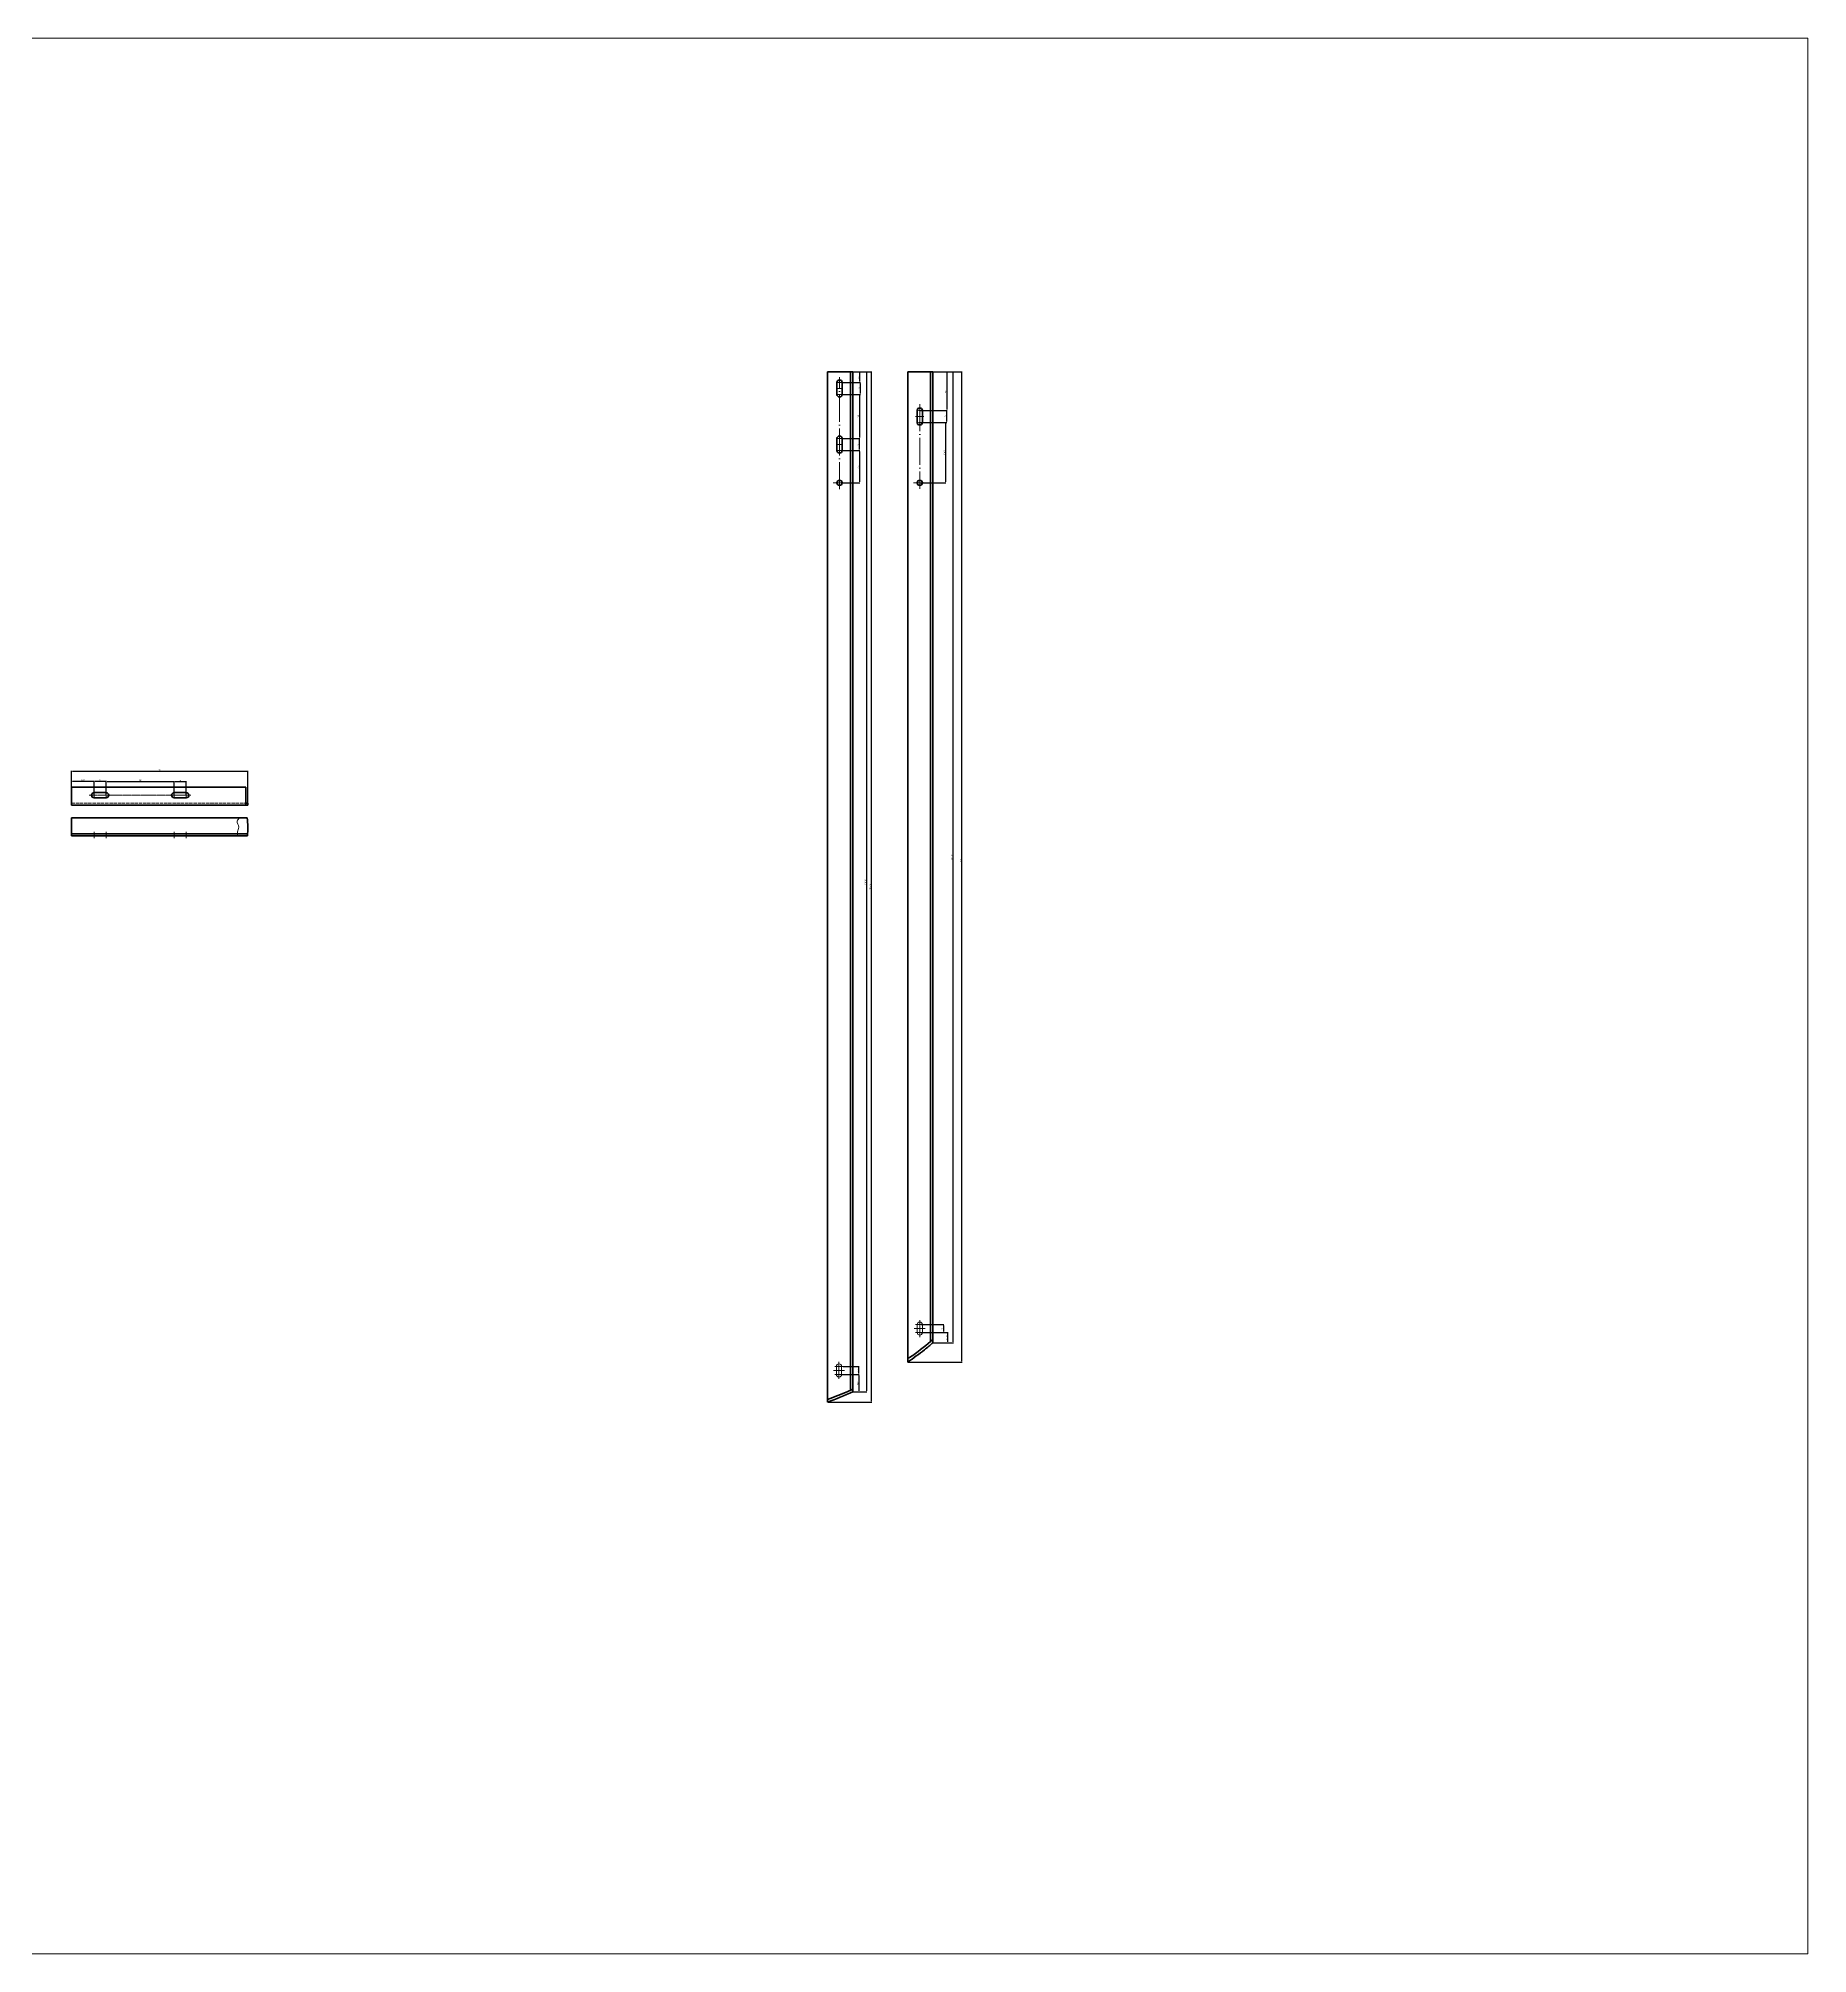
# Model space of a CAD drawing. Header units: millimetres. Extents: x 17368 to 100025, y -24769 to 12950.
# Drawn here: x 51537 to 55952, y -24769 to -19990 of the extents above; entities that cross this region are included whole.
import ezdxf

# ---------------------------------------------------------------- set-up
doc = ezdxf.new("R2010")
doc.units = ezdxf.units.MM
doc.header["$LTSCALE"] = 2.8
for name, pattern in [('ACAD_ISO04W100', [30, 24, -3, 0, -3]), ('AM_ISO02W050', [7.5, 6, -1.5]), ('AM_ISO02W050x2', [3.75, 3, -0.75]), ('CENTER', [2, 1.25, -0.25, 0.25, -0.25])]:
    doc.linetypes.add(name, pattern=pattern)
doc.layers.get('0').update_dxf_attribs({"lineweight": 50})
doc.layers.get('Defpoints').update_dxf_attribs({"lineweight": 50})
for name, color, linetype, lineweight in [('AM_3N', 6, 'AM_ISO02W050', 15), ('center', 1, 'CENTER', 15), ('red', 1, 'ACAD_ISO04W100', 15), ('细实线', 5, 'Continuous', 15)]:
    doc.layers.add(name, color=color, linetype=linetype, lineweight=lineweight)
doc.styles.add('仿宋体', font='', dxfattribs={"width": 0.7, "height": 3.5})
doc.styles.get('仿宋体').set_extended_font_data('FangSong_GB2312')
doc.dimstyles.new('ISO-25', dxfattribs={"dimtxt": 3.5, "dimasz": 2.5, "dimexe": 1.25, "dimexo": 0.625, "dimtad": 1, "dimdsep": 46, "dimtxsty": '仿宋体', "dimcen": 2.5, "dimadec": 0, "dimazin": 0, "dimtfac": 1, "dimtmove": 0, "dimatfit": 1, "dimfxl": 0, "dimarcsym": 0})

# ---------------------------------------------------------------- blocks, each defined once
blk = doc.blocks.new('A$C31080753')
at = {"layer": 'red'}
for p, q in [((-10.2, 10), (10.2, 10)), ((0, -21.2), (0, 21.2)), ((-10.2, -10), (10.2, -10))]:
    blk.add_line(p, q, dxfattribs=at)
at = {"layer": '细实线'}
for p, q in [((-6.5, 10), (-6.5, -10)), ((6.5, 10), (6.5, -10))]:
    blk.add_line(p, q, dxfattribs=at)
for centre, start, end in [((0, 10), 0, 180), ((0, -10), 180, 0)]:
    blk.add_arc(centre, 6.5, start, end, dxfattribs=at)
blk = doc.blocks.new('*D1077')
at = {"layer": 'Defpoints', "color": 0}
for p in [(53738.1, -20822.5), (53736.6, -20918.6), (53803.9, -20918.6)]:
    blk.add_point(p, dxfattribs=at)
at = {"layer": '细实线', "color": 0, "lineweight": -2}
for p, q in [((53738.7, -20822.5), (53804.7, -20822.5)), ((53803.9, -20825), (53803.9, -20916.1)), ((53737.2, -20918.6), (53804.7, -20918.6))]:
    blk.add_line(p, q, dxfattribs=at)
at = {"layer": '细实线', "color": 0}
for points in [[(53803.5, -20825), (53804.3, -20825), (53803.9, -20822.5)], [(53803.5, -20916.1), (53804.3, -20916.1), (53803.9, -20918.6)]]:
    blk.add_solid(points, dxfattribs=at)
at = {"layer": '细实线', "color": 0, "insert": (53801.4, -20870.5), "char_height": 3.5, "attachment_point": 5, "rotation": 90, "style": '仿宋体'}
blk.add_mtext('96.1', dxfattribs=at)
blk = doc.blocks.new('*D1078')
at = {"layer": 'Defpoints', "color": 0}
for p in [(53737.2, -20918.6), (53737.2, -20948.6), (53803.2, -20948.6)]:
    blk.add_point(p, dxfattribs=at)
at = {"layer": '细实线', "color": 0, "lineweight": -2}
for p, q in [((53737.8, -20918.6), (53804, -20918.6)), ((53803.2, -20921.1), (53803.2, -20946.1)), ((53737.8, -20948.6), (53804, -20948.6))]:
    blk.add_line(p, q, dxfattribs=at)
at = {"layer": '细实线', "color": 0}
for points in [[(53802.8, -20921.1), (53803.7, -20921.1), (53803.2, -20918.6)], [(53802.8, -20946.1), (53803.7, -20946.1), (53803.2, -20948.6)]]:
    blk.add_solid(points, dxfattribs=at)
at = {"layer": '细实线', "color": 0, "insert": (53800.7, -20933.6), "char_height": 3.5, "attachment_point": 5, "rotation": 90, "style": '仿宋体'}
blk.add_mtext('30', dxfattribs=at)
blk = doc.blocks.new('*D1079')
at = {"layer": 'Defpoints', "color": 0}
for p in [(53734.7, -20948.6), (53736.6, -21099.1), (53800.8, -21099.1)]:
    blk.add_point(p, dxfattribs=at)
at = {"layer": '细实线', "color": 0, "lineweight": -2}
for p, q in [((53735.3, -20948.6), (53801.6, -20948.6)), ((53800.8, -20951.1), (53800.8, -21096.6)), ((53737.2, -21099.1), (53801.6, -21099.1))]:
    blk.add_line(p, q, dxfattribs=at)
at = {"layer": '细实线', "color": 0}
for points in [[(53800.4, -20951.1), (53801.3, -20951.1), (53800.8, -20948.6)], [(53800.4, -21096.6), (53801.3, -21096.6), (53800.8, -21099.1)]]:
    blk.add_solid(points, dxfattribs=at)
at = {"layer": '细实线', "color": 0, "insert": (53798.3, -21023.8), "char_height": 3.5, "attachment_point": 5, "rotation": 90, "style": '仿宋体'}
blk.add_mtext('150.5', dxfattribs=at)
blk = doc.blocks.new('*D1080')
at = {"layer": 'Defpoints', "color": 0}
for p in [(53739.1, -23199), (53739.1, -23219), (53795.7, -23219)]:
    blk.add_point(p, dxfattribs=at)
at = {"layer": '细实线', "color": 0, "lineweight": -2}
for p, q in [((53739.8, -23199), (53796.5, -23199)), ((53739.8, -23219), (53796.5, -23219)), ((53795.7, -23201.5), (53795.7, -23216.5))]:
    blk.add_line(p, q, dxfattribs=at)
at = {"layer": '细实线', "color": 0}
for points in [[(53795.3, -23201.5), (53796.1, -23201.5), (53795.7, -23199)], [(53795.3, -23216.5), (53796.1, -23216.5), (53795.7, -23219)]]:
    blk.add_solid(points, dxfattribs=at)
at = {"layer": '细实线', "color": 0, "insert": (53793.2, -23209), "char_height": 3.5, "attachment_point": 5, "rotation": 90, "style": '仿宋体'}
blk.add_mtext('20', dxfattribs=at)
blk = doc.blocks.new('*D1081')
at = {"layer": 'Defpoints', "color": 0}
for p in [(53706.6, -20822.5), (53841.8, -20822.5), (53706.6, -23292.5)]:
    blk.add_point(p, dxfattribs=at)
at = {"layer": '细实线', "color": 0, "lineweight": -2}
for p, q in [((53707.2, -20822.5), (53842.6, -20822.5)), ((53841.8, -23290), (53841.8, -20825)), ((53707.2, -23292.5), (53842.6, -23292.5))]:
    blk.add_line(p, q, dxfattribs=at)
at = {"layer": '细实线', "color": 0}
for points in [[(53841.3, -20825), (53842.2, -20825), (53841.8, -20822.5)], [(53841.3, -23290), (53842.2, -23290), (53841.8, -23292.5)]]:
    blk.add_solid(points, dxfattribs=at)
at = {"layer": '细实线', "color": 0, "insert": (53839.2, -22042.3), "char_height": 3.5, "attachment_point": 5, "rotation": 90, "style": '仿宋体'}
blk.add_mtext('2470', dxfattribs=at)
blk = doc.blocks.new('*D1082')
at = {"layer": 'Defpoints', "color": 0}
for p in [(53763.6, -20822.5), (53819.8, -20822.5), (53769.6, -23244.3)]:
    blk.add_point(p, dxfattribs=at)
at = {"layer": '细实线', "color": 0, "lineweight": -2}
for p, q in [((53764.2, -20822.5), (53820.6, -20822.5)), ((53819.8, -23241.8), (53819.8, -20825)), ((53770.2, -23244.3), (53820.6, -23244.3))]:
    blk.add_line(p, q, dxfattribs=at)
at = {"layer": '细实线', "color": 0}
for points in [[(53819.4, -20825), (53820.2, -20825), (53819.8, -20822.5)], [(53819.4, -23241.8), (53820.2, -23241.8), (53819.8, -23244.3)]]:
    blk.add_solid(points, dxfattribs=at)
at = {"layer": '细实线', "color": 0, "insert": (53817.3, -22033.4), "char_height": 3.5, "attachment_point": 5, "rotation": 90, "style": '仿宋体'}
blk.add_mtext('2421.76', dxfattribs=at)
blk = doc.blocks.new('*D1086')
at = {"layer": 'Defpoints', "color": 0}
for p in [(53743.1, -23219), (53806.4, -23219), (53769.6, -23244.3)]:
    blk.add_point(p, dxfattribs=at)
at = {"layer": '细实线', "color": 0, "lineweight": -2}
for p, q in [((53743.7, -23219), (53807.2, -23219)), ((53806.4, -23241.8), (53806.4, -23221.5)), ((53770.2, -23244.3), (53807.2, -23244.3))]:
    blk.add_line(p, q, dxfattribs=at)
at = {"layer": '细实线', "color": 0}
for points in [[(53806, -23221.5), (53806.8, -23221.5), (53806.4, -23219)], [(53806, -23241.8), (53806.8, -23241.8), (53806.4, -23244.3)]]:
    blk.add_solid(points, dxfattribs=at)
at = {"layer": '细实线', "color": 0, "insert": (53803.8, -23231.6), "char_height": 3.5, "attachment_point": 5, "rotation": 90, "style": '仿宋体'}
blk.add_mtext('25.26', dxfattribs=at)
blk = doc.blocks.new('*D1097')
at = {"layer": 'Defpoints', "color": 0}
for p in [(53543.1, -20822.5), (53587.4, -20822.5), (53543.1, -20848.6)]:
    blk.add_point(p, dxfattribs=at)
at = {"layer": '细实线', "color": 0, "lineweight": -2}
for p, q in [((53543.7, -20822.5), (53588.2, -20822.5)), ((53587.4, -20846.1), (53587.4, -20825)), ((53543.7, -20848.6), (53588.2, -20848.6))]:
    blk.add_line(p, q, dxfattribs=at)
at = {"layer": '细实线', "color": 0}
for points in [[(53587, -20825), (53587.8, -20825), (53587.4, -20822.5)], [(53587, -20846.1), (53587.8, -20846.1), (53587.4, -20848.6)]]:
    blk.add_solid(points, dxfattribs=at)
at = {"layer": '细实线', "color": 0, "insert": (53584.9, -20835.5), "char_height": 3.5, "attachment_point": 5, "rotation": 90, "style": '仿宋体'}
blk.add_mtext('26.1', dxfattribs=at)
blk = doc.blocks.new('*D1098')
at = {"layer": 'Defpoints', "color": 0}
for p in [(53543.1, -20878.6), (53544.5, -20848.6), (53588.2, -20878.6)]:
    blk.add_point(p, dxfattribs=at)
at = {"layer": '细实线', "color": 0, "lineweight": -2}
for p, q in [((53543.7, -20878.6), (53589, -20878.6)), ((53545.1, -20848.6), (53589, -20848.6)), ((53588.2, -20851.1), (53588.2, -20876.1))]:
    blk.add_line(p, q, dxfattribs=at)
at = {"layer": '细实线', "color": 0}
for points in [[(53587.8, -20851.1), (53588.6, -20851.1), (53588.2, -20848.6)], [(53587.8, -20876.1), (53588.6, -20876.1), (53588.2, -20878.6)]]:
    blk.add_solid(points, dxfattribs=at)
at = {"layer": '细实线', "color": 0, "insert": (53585.6, -20863.6), "char_height": 3.5, "attachment_point": 5, "rotation": 90, "style": '仿宋体'}
blk.add_mtext('30', dxfattribs=at)
blk = doc.blocks.new('*D1099')
at = {"layer": 'Defpoints', "color": 0}
for p in [(53550.6, -20878.6), (53544.5, -20988.6), (53585.9, -20988.6)]:
    blk.add_point(p, dxfattribs=at)
at = {"layer": '细实线', "color": 0, "lineweight": -2}
for p, q in [((53551.2, -20878.6), (53586.7, -20878.6)), ((53585.9, -20881.1), (53585.9, -20986.1)), ((53545.1, -20988.6), (53586.7, -20988.6))]:
    blk.add_line(p, q, dxfattribs=at)
at = {"layer": '细实线', "color": 0}
for points in [[(53585.5, -20881.1), (53586.3, -20881.1), (53585.9, -20878.6)], [(53585.5, -20986.1), (53586.3, -20986.1), (53585.9, -20988.6)]]:
    blk.add_solid(points, dxfattribs=at)
at = {"layer": '细实线', "color": 0, "insert": (53583.4, -20933.6), "char_height": 3.5, "attachment_point": 5, "rotation": 90, "style": '仿宋体'}
blk.add_mtext('110', dxfattribs=at)
blk = doc.blocks.new('*D1100')
at = {"layer": 'Defpoints', "color": 0}
for p in [(53544.5, -21018.6), (53545.1, -20988.6), (53585.9, -20988.6)]:
    blk.add_point(p, dxfattribs=at)
at = {"layer": '细实线', "color": 0, "lineweight": -2}
for p, q in [((53545.1, -21018.6), (53586.7, -21018.6)), ((53545.8, -20988.6), (53586.7, -20988.6)), ((53585.9, -21016.1), (53585.9, -20991.1))]:
    blk.add_line(p, q, dxfattribs=at)
at = {"layer": '细实线', "color": 0}
for points in [[(53585.5, -20991.1), (53586.3, -20991.1), (53585.9, -20988.6)], [(53585.5, -21016.1), (53586.3, -21016.1), (53585.9, -21018.6)]]:
    blk.add_solid(points, dxfattribs=at)
at = {"layer": '细实线', "color": 0, "insert": (53583.4, -21003.6), "char_height": 3.5, "attachment_point": 5, "rotation": 90, "style": '仿宋体'}
blk.add_mtext('30', dxfattribs=at)
blk = doc.blocks.new('*D1101')
at = {"layer": 'Defpoints', "color": 0}
for p in [(53545.1, -21018.6), (53545.1, -21099.1), (53585.9, -21099.1)]:
    blk.add_point(p, dxfattribs=at)
at = {"layer": '细实线', "color": 0, "lineweight": -2}
for p, q in [((53545.8, -21018.6), (53586.7, -21018.6)), ((53585.9, -21021.1), (53585.9, -21096.6)), ((53545.8, -21099.1), (53586.7, -21099.1))]:
    blk.add_line(p, q, dxfattribs=at)
at = {"layer": '细实线', "color": 0}
for points in [[(53585.4, -21021.1), (53586.3, -21021.1), (53585.9, -21018.6)], [(53585.4, -21096.6), (53586.3, -21096.6), (53585.9, -21099.1)]]:
    blk.add_solid(points, dxfattribs=at)
at = {"layer": '细实线', "color": 0, "insert": (53583.3, -21058.8), "char_height": 3.5, "attachment_point": 5, "rotation": 90, "style": '仿宋体'}
blk.add_mtext('80.5', dxfattribs=at)
blk = doc.blocks.new('*D1102')
at = {"layer": 'Defpoints', "color": 0}
for p in [(53551.2, -20822.5), (53569.6, -23367), (53603.7, -23367)]:
    blk.add_point(p, dxfattribs=at)
at = {"layer": '细实线', "color": 0, "lineweight": -2}
for p, q in [((53551.9, -20822.5), (53604.5, -20822.5)), ((53603.7, -20825), (53603.7, -23364.5)), ((53570.2, -23367), (53604.5, -23367))]:
    blk.add_line(p, q, dxfattribs=at)
at = {"layer": '细实线', "color": 0}
for points in [[(53603.3, -20825), (53604.1, -20825), (53603.7, -20822.5)], [(53603.3, -23364.5), (53604.1, -23364.5), (53603.7, -23367)]]:
    blk.add_solid(points, dxfattribs=at)
at = {"layer": '细实线', "color": 0, "insert": (53601.1, -22094.7), "char_height": 3.5, "attachment_point": 5, "rotation": 90, "style": '仿宋体'}
blk.add_mtext('2544.48', dxfattribs=at)
blk = doc.blocks.new('*D1103')
at = {"layer": 'Defpoints', "color": 0}
for p in [(53541.6, -23323.6), (53569.6, -23367), (53584.2, -23367)]:
    blk.add_point(p, dxfattribs=at)
at = {"layer": '细实线', "color": 0, "lineweight": -2}
for p, q in [((53542.2, -23323.6), (53585, -23323.6)), ((53584.2, -23326.1), (53584.2, -23364.5)), ((53570.2, -23367), (53585, -23367))]:
    blk.add_line(p, q, dxfattribs=at)
at = {"layer": '细实线', "color": 0}
for points in [[(53583.7, -23326.1), (53584.6, -23326.1), (53584.2, -23323.6)], [(53583.7, -23364.5), (53584.6, -23364.5), (53584.2, -23367)]]:
    blk.add_solid(points, dxfattribs=at)
at = {"layer": '细实线', "color": 0, "insert": (53581.6, -23345.3), "char_height": 3.5, "attachment_point": 5, "rotation": 90, "style": '仿宋体'}
blk.add_mtext('43.37', dxfattribs=at)
blk = doc.blocks.new('*D1104')
at = {"layer": 'Defpoints', "color": 0}
for p in [(53545.2, -23303.6), (53584.9, -23303.6), (53545.2, -23323.6)]:
    blk.add_point(p, dxfattribs=at)
at = {"layer": '细实线', "color": 0, "lineweight": -2}
for p, q in [((53545.8, -23303.6), (53585.7, -23303.6)), ((53584.9, -23321.1), (53584.9, -23306.1)), ((53545.8, -23323.6), (53585.7, -23323.6))]:
    blk.add_line(p, q, dxfattribs=at)
at = {"layer": '细实线', "color": 0}
for points in [[(53584.5, -23306.1), (53585.3, -23306.1), (53584.9, -23303.6)], [(53584.5, -23321.1), (53585.3, -23321.1), (53584.9, -23323.6)]]:
    blk.add_solid(points, dxfattribs=at)
at = {"layer": '细实线', "color": 0, "insert": (53582.4, -23313.6), "char_height": 3.5, "attachment_point": 5, "rotation": 90, "style": '仿宋体'}
blk.add_mtext('20', dxfattribs=at)
blk = doc.blocks.new('*D1105')
at = {"layer": 'Defpoints', "color": 0}
for p in [(53551.9, -20822.5), (53616.2, -20822.5), (53506.6, -23392.7)]:
    blk.add_point(p, dxfattribs=at)
at = {"layer": '细实线', "color": 0, "lineweight": -2}
for p, q in [((53552.5, -20822.5), (53617, -20822.5)), ((53616.2, -23390.2), (53616.2, -20825)), ((53507.2, -23392.7), (53617, -23392.7))]:
    blk.add_line(p, q, dxfattribs=at)
at = {"layer": '细实线', "color": 0}
for points in [[(53615.8, -20825), (53616.6, -20825), (53616.2, -20822.5)], [(53615.8, -23390.2), (53616.6, -23390.2), (53616.2, -23392.7)]]:
    blk.add_solid(points, dxfattribs=at)
at = {"layer": '细实线', "color": 0, "insert": (53613.7, -22107.6), "char_height": 3.5, "attachment_point": 5, "rotation": 90, "style": '仿宋体'}
blk.add_mtext('2570.24', dxfattribs=at)
blk = doc.blocks.new('*D1118')
at = {"layer": 'Defpoints', "color": 0}
for p in [(52059.9, -21818.2), (51619.9, -21866.9), (52059.9, -21901)]:
    blk.add_point(p, dxfattribs=at)
at = {"layer": '细实线', "color": 0, "lineweight": -2}
for p, q in [((51619.9, -21866.3), (51619.9, -21817.4)), ((51622.4, -21818.2), (52057.4, -21818.2)), ((52059.9, -21900.3), (52059.9, -21817.4))]:
    blk.add_line(p, q, dxfattribs=at)
at = {"layer": '细实线', "color": 0}
for points in [[(51622.4, -21817.8), (51622.4, -21818.6), (51619.9, -21818.2)], [(52057.4, -21817.8), (52057.4, -21818.6), (52059.9, -21818.2)]]:
    blk.add_solid(points, dxfattribs=at)
at = {"layer": '细实线', "color": 0, "insert": (51839.9, -21815.6), "char_height": 3.5, "attachment_point": 5, "style": '仿宋体'}
blk.add_mtext('440', dxfattribs=at)
blk = doc.blocks.new('*D1119')
at = {"layer": 'Defpoints', "color": 0}
for p in [(51619.9, -21881), (51676.4, -21843.3), (51676.4, -21878.5)]:
    blk.add_point(p, dxfattribs=at)
at = {"layer": '细实线', "color": 0, "lineweight": -2}
for p, q in [((51619.9, -21880.3), (51619.9, -21842.5)), ((51622.4, -21843.3), (51673.9, -21843.3)), ((51676.4, -21877.8), (51676.4, -21842.5))]:
    blk.add_line(p, q, dxfattribs=at)
at = {"layer": '细实线', "color": 0}
for points in [[(51622.4, -21842.9), (51622.4, -21843.7), (51619.9, -21843.3)], [(51673.9, -21842.9), (51673.9, -21843.7), (51676.4, -21843.3)]]:
    blk.add_solid(points, dxfattribs=at)
at = {"layer": '细实线', "color": 0, "insert": (51648.1, -21840.7), "char_height": 3.5, "attachment_point": 5, "style": '仿宋体'}
blk.add_mtext('56.52', dxfattribs=at)
blk = doc.blocks.new('*D1120')
at = {"layer": 'Defpoints', "color": 0}
for p in [(51676.4, -21878.5), (51706.4, -21843.3), (51706.4, -21878.5)]:
    blk.add_point(p, dxfattribs=at)
at = {"layer": '细实线', "color": 0, "lineweight": -2}
for p, q in [((51676.4, -21877.8), (51676.4, -21842.5)), ((51678.9, -21843.3), (51703.9, -21843.3)), ((51706.4, -21877.8), (51706.4, -21842.5))]:
    blk.add_line(p, q, dxfattribs=at)
at = {"layer": '细实线', "color": 0}
for points in [[(51678.9, -21842.9), (51678.9, -21843.7), (51676.4, -21843.3)], [(51703.9, -21842.9), (51703.9, -21843.7), (51706.4, -21843.3)]]:
    blk.add_solid(points, dxfattribs=at)
at = {"layer": '细实线', "color": 0, "insert": (51691.4, -21840.7), "char_height": 3.5, "attachment_point": 5, "style": '仿宋体'}
blk.add_mtext('30', dxfattribs=at)
blk = doc.blocks.new('*D1121')
at = {"layer": 'Defpoints', "color": 0}
for p in [(51706.4, -21877.8), (51876.4, -21843.9), (51876.4, -21878.5)]:
    blk.add_point(p, dxfattribs=at)
at = {"layer": '细实线', "color": 0, "lineweight": -2}
for p, q in [((51706.4, -21877.2), (51706.4, -21843.1)), ((51708.9, -21843.9), (51873.9, -21843.9)), ((51876.4, -21877.8), (51876.4, -21843.1))]:
    blk.add_line(p, q, dxfattribs=at)
at = {"layer": '细实线', "color": 0}
for points in [[(51708.9, -21843.4), (51708.9, -21844.3), (51706.4, -21843.9)], [(51873.9, -21843.4), (51873.9, -21844.3), (51876.4, -21843.9)]]:
    blk.add_solid(points, dxfattribs=at)
at = {"layer": '细实线', "color": 0, "insert": (51791.4, -21841.3), "char_height": 3.5, "attachment_point": 5, "style": '仿宋体'}
blk.add_mtext('170', dxfattribs=at)
blk = doc.blocks.new('*D1122')
at = {"layer": 'Defpoints', "color": 0}
for p in [(51876.4, -21877.8), (51906.4, -21844.4), (51906.4, -21878.5)]:
    blk.add_point(p, dxfattribs=at)
at = {"layer": '细实线', "color": 0, "lineweight": -2}
for p, q in [((51876.4, -21877.2), (51876.4, -21843.6)), ((51878.9, -21844.4), (51903.9, -21844.4)), ((51906.4, -21877.8), (51906.4, -21843.6))]:
    blk.add_line(p, q, dxfattribs=at)
at = {"layer": '细实线', "color": 0}
for points in [[(51878.9, -21844), (51878.9, -21844.9), (51876.4, -21844.4)], [(51903.9, -21844), (51903.9, -21844.9), (51906.4, -21844.4)]]:
    blk.add_solid(points, dxfattribs=at)
at = {"layer": '细实线', "color": 0, "insert": (51891.4, -21841.9), "char_height": 3.5, "attachment_point": 5, "style": '仿宋体'}
blk.add_mtext('30', dxfattribs=at)

msp = doc.modelspace()

# ---------------------------------------------------------------- linework, layer by layer
for p, q in [((53506.55904, -20822.4969), (53506.55904, -23392.73272)), ((53506.55904, -20822.4969), (53569.55904, -20822.4969)), ((53563.55904, -23363.06526), (53563.55904, -20822.4969)), ((53569.55904, -23366.97398), (53569.55904, -20822.4969)), ((53706.55904, -20822.4969), (53706.55904, -23292.4969)), ((53706.55904, -20822.4969), (53769.55904, -20822.4969)), ((53763.55904, -20822.4969), (53763.55904, -23241.48884)), ((53769.55904, -20822.4969), (53769.55904, -23244.26023)), ((53530.05904, -20848.59314), (53530.05904, -20878.59314)), ((53543.05904, -20848.59314), (53543.05904, -20878.59314)), ((53730.05904, -20918.59314), (53730.05904, -20948.59314)), ((53743.05904, -20918.59314), (53743.05904, -20948.59314)), ((53530.05904, -20988.59314), (53530.05904, -21018.59314)), ((53543.05904, -20988.59314), (53543.05904, -21018.59314)), ((51619.85945, -21858.4524), (52054.9632, -21858.4524)), ((51619.85945, -21858.4524), (51619.85945, -21903.4524)), ((51676.3842, -21871.9524), (51706.3842, -21871.9524)), ((51676.3842, -21884.9524), (51706.3842, -21884.9524)), ((51876.3842, -21871.9524), (51906.3842, -21871.9524)), ((51876.3842, -21884.9524), (51906.3842, -21884.9524)), ((52054.9632, -21858.4524), (52054.9632, -21903.4524)), ((51619.85945, -21903.4524), (52059.85945, -21903.4524)), ((52054.9632, -21898.4524), (52059.85945, -21898.4524)), ((52059.85945, -21903.4524), (52059.85945, -21898.4524)), ((51619.85945, -21934.829), (52058.421, -21934.829)), ((51619.85945, -21934.829), (51619.85945, -21979.829)), ((51619.85945, -21974.829), (52059.35919, -21974.829)), ((51619.85945, -21979.829), (52058.9556, -21979.829))]:
    msp.add_line(p, q)
for centre in [(53536.55904, -21099.09314), (53736.55904, -21099.09314)]:
    msp.add_circle(centre, 6.5)
for centre, radius, start, end in [((53536.55904, -20848.59314), 6.5, 0, 180), ((53536.55904, -20878.59314), 6.5, 180, 0), ((53736.55904, -20918.59314), 6.5, 0, 180), ((53736.55904, -20948.59314), 6.5, 180, 0), ((53536.55904, -20988.59314), 6.5, 0, 180), ((53536.55904, -21018.59314), 6.5, 180, 0), ((51676.3842, -21878.4524), 6.5, 90, 270), ((51706.3842, -21878.4524), 6.5, 270, 90), ((51876.3842, -21878.4524), 6.5, 90, 270), ((51906.3842, -21878.4524), 6.5, 270, 90), ((51843.10928, -21959.89008), 216.7653, 354.72224927, 6.63903441), ((53094.58868, -22295.22579), 1172.28027, 290.57459132, 293.90165021)]:
    msp.add_arc(centre, radius, start, end)
for points, knots in [([(53706.55904, -23284.51629), (53710.75525, -23281.68046), (53714.88933, -23278.82354), (53737.10666, -23263.12086), (53753.99705, -23249.89199), (53769.55904, -23236.3334)], [2.499916568, 2.499916568, 2.499916568, 2.499916568, 2.52124934519, 2.52124934519, 2.61634104236, 2.61634104236, 2.61634104236, 2.61634104236]), ([(53706.55904, -23292.4969), (53721.2284, -23282.56296), (53735.15026, -23272.36635), (53755.6243, -23256.1166), (53762.71701, -23250.22144), (53769.55904, -23244.26023)], [2.50089526707, 2.50089526707, 2.50089526707, 2.50089526707, 2.57496829021, 2.57496829021, 2.61634104236, 2.61634104236, 2.61634104236, 2.61634104236]), ([(53506.55904, -23386.32004), (53523.88128, -23379.76991), (53540.76877, -23372.9393), (53561.3396, -23364.0483), (53565.46476, -23362.23527), (53569.55904, -23360.40555)], [2.213544880324, 2.213544880324, 2.213544880324, 2.213544880324, 2.278761189773, 2.278761189773, 2.295270439922, 2.295270439922, 2.295270439922, 2.295270439922])]:
    msp.add_open_spline(points, degree=3, knots=knots)
at = {"layer": 'AM_3N', "linetype": 'AM_ISO02W050x2'}
msp.add_line((51619.85945, -21898.4524), (52054.9632, -21898.4524), dxfattribs=at)
at = {"layer": 'center'}
for p, q in [((53544.50812, -20848.59314), (53528.60995, -20848.59314)), ((53544.50812, -20863.59314), (53528.60995, -20863.59314)), ((53544.50812, -20878.59314), (53528.60995, -20878.59314)), ((53744.50812, -20918.59314), (53728.60995, -20918.59314)), ((53744.50812, -20948.59314), (53728.60995, -20948.59314)), ((53544.50812, -20988.59314), (53528.60995, -20988.59314)), ((53544.50812, -21003.59314), (53528.60995, -21003.59314)), ((53544.50812, -21018.59314), (53528.60995, -21018.59314)), ((53520.68119, -21099.09314), (53552.43689, -21099.09314)), ((53720.93147, -21099.09314), (53752.1866, -21099.09314)), ((51664.30356, -21878.4524), (51917.8842, -21878.4524)), ((51676.3842, -21870.50332), (51676.3842, -21886.40148)), ((51706.3842, -21870.50332), (51706.3842, -21886.40148)), ((51876.3842, -21870.50332), (51876.3842, -21886.40148)), ((51906.3842, -21870.50332), (51906.3842, -21886.40148)), ((51676.3842, -21969.56562), (51676.3842, -21985.46378)), ((51706.3842, -21969.56562), (51706.3842, -21985.46378)), ((51876.3842, -21969.56562), (51876.3842, -21985.46378)), ((51906.3842, -21969.56562), (51906.3842, -21985.46378))]:
    msp.add_line(p, q, dxfattribs=at)
at = {"layer": 'red'}
for p, q in [((53536.55904, -21114.6996), (53536.55904, -20835.65)), ((53736.55904, -20902.7471), (53736.55904, -21114.3878)), ((53726.24365, -20933.59314), (53746.87442, -20933.59314)), ((53726.24365, -20933.59314), (53746.87442, -20933.59314)), ((53750.2367, -23208.99761), (53722.88137, -23208.99761)), ((53736.55904, -23230.23016), (53736.55904, -23187.76505)), ((53548.7367, -23313.6008), (53521.38137, -23313.6008)), ((53535.05904, -23334.83335), (53535.05904, -23292.36824))]:
    msp.add_line(p, q, dxfattribs=at)
at = {"layer": '细实线'}
msp.add_lwpolyline([(47675.6772, -19990.0935), (55952.29393, -19990.0935), (55952.29393, -24768.6004), (47675.6772, -24768.6004)], close=True, dxfattribs=at)
msp.add_spline([(52040.0102, -21934.829), (52033.24646, -21942.88972), (52037.32943, -21958.12757), (52034.11224, -21970.13428), (52034.11224, -21979.829)], degree=3, dxfattribs=at)

# ---------------------------------------------------------------- block references
for p in [(53736.55904, -23208.99761), (53535.05904, -23313.6008)]:
    msp.add_blockref('A$C31080753', p, dxfattribs=at)

# ---------------------------------------------------------------- dimensions: what is measured, and where the dimension line sits
for base, p1, p2, picture, middle in [((53616.2071, -20822.4969), (53506.55904, -23392.73272), (53551.8583, -20822.4969), '*D1105', (53613.6571, -22107.61481)), ((53587.4163, -20822.4969), (53543.05904, -20848.59314), (53543.05904, -20822.4969), '*D1097', (53584.8663, -20835.54502)), ((53603.6814, -23366.97398), (53551.2333, -20822.4969), (53569.55904, -23366.97398), '*D1102', (53601.1314, -22094.73544)), ((53803.9184, -20918.59314), (53738.05904, -20822.4969), (53736.55904, -20918.59314), '*D1077', (53801.3684, -20870.54502)), ((53819.8055, -20822.4969), (53769.55904, -23244.26023), (53763.55904, -20822.4969), '*D1082', (53817.2555, -22033.37856)), ((53588.1734, -20878.59314), (53544.50812, -20848.59314), (53543.05904, -20878.59314), '*D1098', (53585.6234, -20863.59314)), ((53585.9171, -20988.59314), (53550.5615, -20878.59314), (53544.50812, -20988.59314), '*D1099', (53583.3671, -20933.59314)), ((53803.2408, -20948.59314), (53737.18404, -20918.59314), (53737.18404, -20948.59314), '*D1078', (53800.6908, -20933.59314)), ((53800.8371, -21099.09314), (53734.6994, -20948.59314), (53736.55904, -21099.09314), '*D1079', (53798.2871, -21023.84314)), ((53585.9171, -20988.59314), (53544.50812, -21018.59314), (53545.13312, -20988.59314), '*D1100', (53583.3671, -21003.59314)), ((53585.8641, -21099.09314), (53545.13312, -21018.59314), (53545.13312, -21099.09314), '*D1101', (53583.3141, -21058.84314)), ((53795.7219, -23218.99761), (53739.1313, -23198.99761), (53739.1313, -23218.99761), '*D1080', (53793.1719, -23208.99761)), ((53806.3774, -23218.99761), (53769.55904, -23244.26023), (53743.05904, -23218.99761), '*D1086', (53803.8274, -23231.62892)), ((53584.9066, -23303.6008), (53545.22126, -23323.6008), (53545.22126, -23303.6008), '*D1104', (53582.3566, -23313.6008)), ((53584.1587, -23366.97398), (53541.55904, -23323.6008), (53569.55904, -23366.97398), '*D1103', (53581.6087, -23345.28739))]:
    dim = msp.add_linear_dim(base=base, p1=p1, p2=p2, angle=90, dimstyle='ISO-25', override={"dimexe": 0.8, "dimgap": 0.8}, dxfattribs=at)
    dim.commit()
    dim.dimension.update_dxf_attribs({"geometry": picture, "text_midpoint": middle})
dim = msp.add_linear_dim(base=(53841.75175, -20822.4969), p1=(53706.55904, -23292.4969), p2=(53706.55904, -20822.4969), angle=90, dimstyle='ISO-25', override={"dimexe": 0.8, "dimgap": 0.8}, dxfattribs=at)
dim.commit()
dim.dimension.update_dxf_attribs({"geometry": '*D1081', "text_midpoint": (53841.75175, -22042.25593), "dimtype": 160})
for base, p1, p2, picture, middle in [((52059.85945, -21818.1944), (51619.85945, -21866.893), (52059.85945, -21900.9524), '*D1118', (51839.85945, -21815.6444)), ((51676.3842, -21843.2695), (51619.85945, -21880.9524), (51676.3842, -21878.4524), '*D1119', (51648.12182, -21840.7195)), ((51706.3842, -21843.2695), (51676.3842, -21878.4524), (51706.3842, -21878.4524), '*D1120', (51691.3842, -21840.7195)), ((51876.3842, -21843.8537), (51706.3842, -21877.8274), (51876.3842, -21878.4524), '*D1121', (51791.3842, -21841.3037)), ((51906.3842, -21844.4378), (51876.3842, -21877.8274), (51906.3842, -21878.4524), '*D1122', (51891.3842, -21841.8878))]:
    dim = msp.add_linear_dim(base=base, p1=p1, p2=p2, dimstyle='ISO-25', override={"dimexe": 0.8, "dimgap": 0.8}, dxfattribs=at)
    dim.commit()
    dim.dimension.update_dxf_attribs({"geometry": picture, "text_midpoint": middle})

doc.saveas('drawing.dxf')
